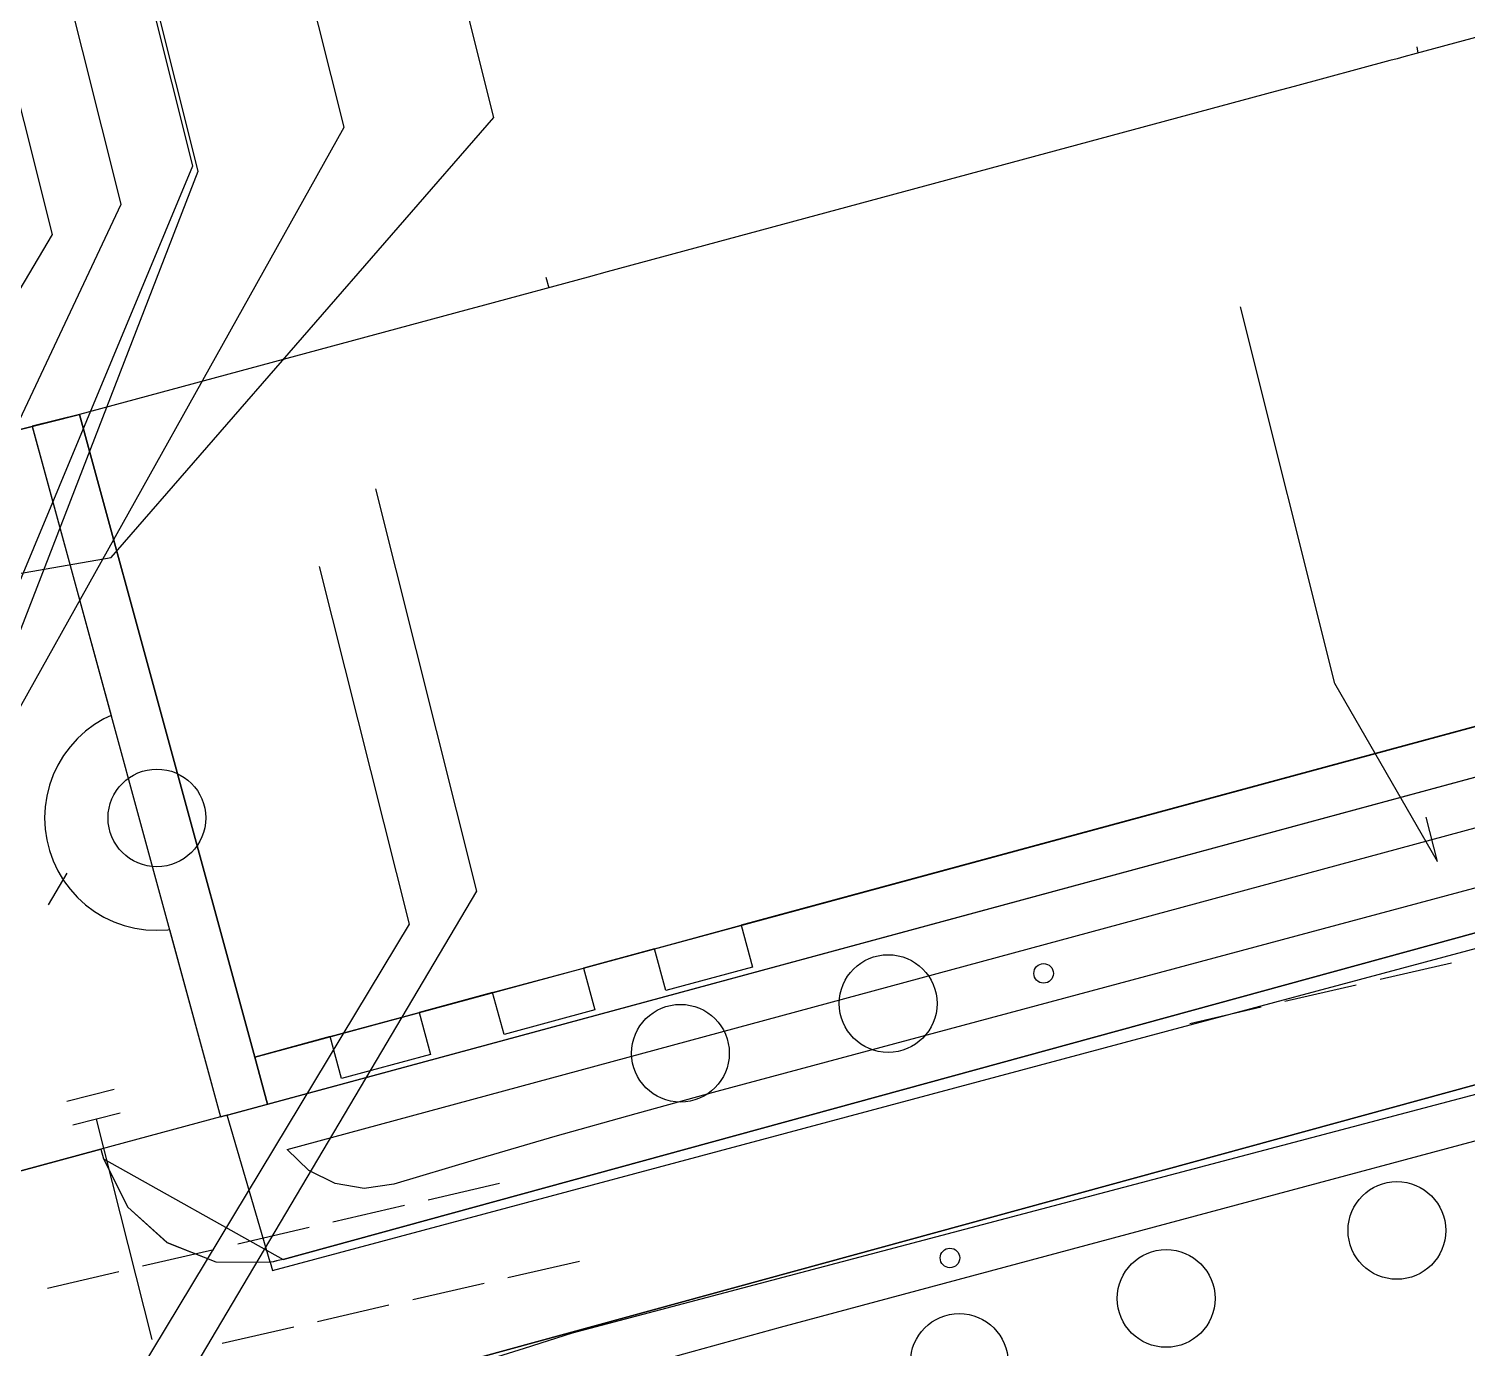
# Model space of a CAD drawing. Header units: metres. Extents: x 16996 to 17837, y 14166 to 14459.
# Drawn here: x 17516.14 to 17545.58, y 14358.34 to 14385.35 of the extents above; entities that cross this region are included whole.
import ezdxf

# ---------------------------------------------------------------- set-up
doc = ezdxf.new("R2010")
doc.units = ezdxf.units.M
for name, color, linetype in [('BOUNDARY', 7, 'Continuous'), ('BUILDING', 7, 'Continuous'), ('CURB', 7, 'Continuous'), ('ELECTR_CABLE', 7, 'Continuous'), ('ELECTR_CABLE_COMM', 7, 'Continuous'), ('GAS', 7, 'Continuous'), ('GRASS', 7, 'Continuous'), ('HEAT', 7, 'Continuous'), ('ROAD', 7, 'Continuous'), ('SEWER', 7, 'Continuous'), ('SIDEWALK_PATH', 7, 'Continuous'), ('TREE', 3, 'Continuous')]:
    doc.layers.add(name, color=color, linetype=linetype)

# ---------------------------------------------------------------- blocks, each defined once
blk = doc.blocks.new('СПИРЕЯ_БУМАЛЬДА')
blk.add_circle((0, 0), 0.2)
blk = doc.blocks.new('ВЕЙНИК_КАРЛ_ФЕСТЕР')
blk.add_circle((0, 0), 0.2)

msp = doc.modelspace()

# ---------------------------------------------------------------- linework, layer by layer
at = {"layer": 'BOUNDARY'}
msp.add_lwpolyline([(17405.2, 14334.923), (17472.643, 14352.865), (17469.424, 14365.388), (17517.182, 14377.457), (17520.769, 14364.303), (17572.624, 14378.345), (17564.621, 14407.955)], dxfattribs=at)
at = {"layer": 'BUILDING'}
msp.add_lwpolyline([(17558.895, 14388.717), (17544.537, 14384.841), (17544.289, 14384.774), (17544.151, 14384.737), (17544.003, 14384.697), (17542.039, 14384.167), (17541.653, 14384.063), (17527.98, 14380.372), (17527.593, 14380.268), (17525.472, 14379.695), (17525.086, 14379.591), (17517.182, 14377.457), (17519.77, 14367.967), (17519.77, 14367.967), (17520.769, 14364.303), (17522.308, 14364.72), (17524.132, 14365.213), (17525.637, 14365.621), (17527.495, 14366.124), (17528.951, 14366.519), (17530.725, 14366.999), (17534.285, 14367.963), (17549.771, 14372.157)], dxfattribs=at)
for points in [[(17530.725, 14366.999), (17530.957, 14366.145), (17529.183, 14365.664), (17528.951, 14366.519)], [(17527.495, 14366.124), (17527.728, 14365.268), (17525.87, 14364.764), (17525.637, 14365.621)], [(17524.132, 14365.213), (17524.365, 14364.355), (17522.542, 14363.86), (17522.308, 14364.72)]]:
    msp.add_lwpolyline(points, close=True, dxfattribs=at)
at = {"layer": 'CURB'}
for points in [[(17516.212, 14377.212), (17520.067, 14363.077), (17520.067, 14363.077), (17573.854, 14377.642), (17569.721, 14392.675), (17568.823, 14392.433)], [(17517.617, 14362.414), (17517.672, 14362.221), (17521.347, 14360.161), (17553.125, 14368.864)], [(17521.844, 14342.756), (17522.52, 14342.946), (17522.468, 14342.932), (17522.08, 14344.275), (17521.882, 14344.644), (17521.654, 14345.432), (17521.624, 14345.85), (17518.885, 14355.325), (17519.582, 14356.567), (17553.917, 14365.971), (17555.423, 14366.382), (17557.788, 14366.039), (17568.846, 14359.204)], [(17514.721, 14361.63), (17517.617, 14362.414)]]:
    msp.add_lwpolyline(points, dxfattribs=at)
at = {"layer": 'ELECTR_CABLE'}
for points in [[(17544.979, 14368.306), (17542.877, 14371.948), (17540.943, 14379.659)], [(17544.979, 14368.306), (17544.746, 14369.21)]]:
    msp.add_lwpolyline(points, dxfattribs=at)
at = {"layer": 'ELECTR_CABLE_COMM'}
for points in [[(17510.253, 14360.347), (17519.499, 14382.547), (17516.062, 14396.248)], [(17516.548, 14367.42), (17516.931, 14368.065)]]:
    msp.add_lwpolyline(points, dxfattribs=at)
at = {"layer": 'GAS'}
for points in [[(17514.373, 14373.99), (17518.035, 14381.759), (17515.661, 14391.221)], [(17515.579, 14370.769), (17522.595, 14383.336), (17520.757, 14390.662)], [(17515.373, 14371.508), (17519.611, 14382.435), (17517.775, 14389.754)], [(17513.952, 14376.632), (17516.628, 14381.139), (17514.885, 14388.087)], [(17518.042, 14355.421), (17525.313, 14367.696), (17523.248, 14375.93)], [(17516.724, 14355.062), (17523.934, 14367.02), (17522.096, 14374.346)], [(17517.893, 14363.639), (17516.924, 14363.394)], [(17518.016, 14363.154), (17517.046, 14362.909)], [(17518.669, 14358.52), (17517.531, 14363.032)]]:
    msp.add_lwpolyline(points, dxfattribs=at)
at = {"layer": 'GRASS'}
for points in [[(17568.649, 14372.983), (17564.762, 14371.977), (17560.879, 14370.955), (17557, 14369.917), (17553.125, 14368.864), (17521.347, 14360.161), (17521.281, 14360.144), (17521.214, 14360.128), (17521.147, 14360.114), (17521.08, 14360.101), (17520.205, 14363.114), (17573.854, 14377.642), (17569.721, 14392.675), (17568.816, 14392.431), (17567.943, 14395.663), (17569.855, 14394.104), (17571.477, 14392.266), (17572.777, 14390.188), (17573.726, 14387.911), (17577.057, 14377.607), (17577.601, 14375.529), (17575.88, 14375.04)], [(17576.131, 14377.223), (17576.172, 14377.097), (17576.258, 14376.826), (17576.343, 14376.555), (17576.427, 14376.284), (17576.508, 14376.012), (17530.225, 14363.594), (17528.566, 14363.141), (17526.911, 14362.674), (17525.26, 14362.194), (17523.613, 14361.7), (17523.004, 14361.613), (17522.411, 14361.711), (17521.873, 14361.981), (17521.432, 14362.41)], [(17527.273, 14358.66), (17539.148, 14361.797), (17549.04, 14364.41), (17551.648, 14365.166), (17556.201, 14366.487), (17556.004, 14366.48), (17555.808, 14366.46), (17555.614, 14366.427), (17555.423, 14366.382), (17555.046, 14366.279), (17554.67, 14366.177), (17554.294, 14366.074), (17553.917, 14365.971), (17519.582, 14356.567), (17519.391, 14356.493), (17519.221, 14356.383), (17519.077, 14356.241), (17518.963, 14356.072), (17523.332, 14357.426), (17524.318, 14357.73), (17525.304, 14358.036), (17526.289, 14358.347)], [(17570.318, 14356.582), (17569.908, 14357.889), (17569.438, 14357.955), (17568.982, 14358.076), (17568.543, 14358.249), (17568.126, 14358.474), (17557.453, 14365.071), (17557.084, 14365.249), (17556.692, 14365.348), (17556.287, 14365.366), (17555.883, 14365.301), (17531.521, 14358.764), (17529.54, 14358.222), (17527.564, 14357.659), (17525.594, 14357.075), (17523.63, 14356.472), (17519.93, 14355.313), (17523.153, 14344.163), (17533.22, 14346.993), (17556.577, 14352.818), (17569.263, 14356.279)], [(17517.672, 14362.221), (17518.172, 14361.23), (17518.97, 14360.507), (17519.97, 14360.111), (17521.08, 14360.101), (17520.205, 14363.114), (17520.067, 14363.077), (17517.617, 14362.414)]]:
    msp.add_lwpolyline(points, close=True, dxfattribs=at)
msp.add_lwpolyline([(17525.304, 14358.036), (17526.289, 14358.347), (17527.273, 14358.66), (17539.148, 14361.797), (17549.04, 14364.41)], dxfattribs=at)
at = {"layer": 'HEAT'}
for points in [[(17517.832, 14374.528), (17525.663, 14383.533), (17523.741, 14391.195)], [(17515.601, 14374.139), (17517.832, 14374.528)]]:
    msp.add_lwpolyline(points, dxfattribs=at)
at = {"layer": 'ROAD'}
msp.add_lwpolyline([(17507.64, 14375.045), (17516.212, 14377.212), (17516.213, 14377.212), (17516.213, 14377.211), (17517.826, 14371.293), (17517.68, 14371.224), (17517.487, 14371.108), (17517.305, 14370.974), (17517.138, 14370.822), (17516.987, 14370.655), (17516.852, 14370.474), (17516.736, 14370.28), (17516.64, 14370.076), (17516.564, 14369.864), (17516.509, 14369.645), (17516.476, 14369.421), (17516.465, 14369.196), (17516.476, 14368.97), (17516.509, 14368.747), (17516.564, 14368.528), (17516.64, 14368.316), (17516.736, 14368.112), (17516.852, 14367.918), (17516.987, 14367.737), (17517.138, 14367.57), (17517.305, 14367.418), (17517.487, 14367.283), (17517.68, 14367.167), (17517.884, 14367.071), (17518.097, 14366.995), (17518.316, 14366.94), (17518.539, 14366.907), (17518.765, 14366.896), (17518.99, 14366.907), (17519.021, 14366.912), (17520.067, 14363.078), (17520.067, 14363.077), (17520.066, 14363.077), (17517.617, 14362.414), (17514.721, 14361.63)], dxfattribs=at)
at = {"layer": 'SEWER'}
for points in [[(17544.552, 14384.979), (17544.572, 14384.852)], [(17526.723, 14380.263), (17526.785, 14380.049)], [(17543.801, 14365.895), (17545.262, 14366.234)], [(17541.853, 14365.444), (17543.314, 14365.782)], [(17539.904, 14364.992), (17541.365, 14365.331)], [(17524.317, 14361.381), (17525.778, 14361.72)], [(17522.369, 14360.93), (17523.83, 14361.268)], [(17520.42, 14360.478), (17521.882, 14360.817)], [(17518.472, 14360.027), (17519.933, 14360.365)], [(17516.523, 14359.575), (17517.985, 14359.914)], [(17527.413, 14360.118), (17525.951, 14359.781)], [(17525.464, 14359.669), (17524.002, 14359.333)], [(17523.515, 14359.221), (17522.053, 14358.884)], [(17521.566, 14358.772), (17520.104, 14358.436)]]:
    msp.add_lwpolyline(points, dxfattribs=at)
at = {"layer": 'SIDEWALK_PATH'}
for points in [[(17573.854, 14377.642), (17569.721, 14392.675), (17568.816, 14392.431), (17572.624, 14378.345), (17530.725, 14366.999), (17530.957, 14366.145), (17529.183, 14365.664), (17528.951, 14366.519), (17527.495, 14366.124), (17527.728, 14365.268), (17525.87, 14364.764), (17525.637, 14365.621), (17524.131, 14365.214), (17524.365, 14364.355), (17522.542, 14363.86), (17522.308, 14364.72), (17520.769, 14364.303), (17521.03, 14363.338)], [(17517.182, 14377.457), (17516.212, 14377.212), (17520.067, 14363.077), (17521.03, 14363.338), (17520.769, 14364.303)], [(17560.185, 14370.575), (17568.649, 14372.983), (17564.762, 14371.977), (17560.879, 14370.955), (17557, 14369.917), (17553.125, 14368.864), (17521.347, 14360.161), (17521.282, 14360.144), (17521.217, 14360.129), (17521.152, 14360.114), (17521.086, 14360.102), (17521.13, 14359.93), (17549.06, 14367.41)]]:
    msp.add_lwpolyline(points, close=True, dxfattribs=at)
for points in [[(17514.721, 14361.63), (17517.617, 14362.414), (17517.672, 14362.221), (17518.173, 14361.229), (17518.972, 14360.506), (17519.974, 14360.111), (17521.086, 14360.102), (17521.13, 14359.93), (17549.06, 14367.41)], [(17553.917, 14365.971), (17519.582, 14356.567), (17519.391, 14356.493), (17519.221, 14356.383), (17519.077, 14356.241), (17518.963, 14356.071), (17517.066, 14355.481), (17516.87, 14355.595), (17516.655, 14355.661), (17516.431, 14355.677), (17516.206, 14355.642), (17509.234, 14353.733)]]:
    msp.add_lwpolyline(points, dxfattribs=at)
at = {"layer": 'TREE'}
for centre in [(17518.765, 14369.196), (17533.732, 14365.397), (17529.48, 14364.381), (17544.145, 14360.753), (17539.422, 14359.361), (17535.188, 14358.052)]:
    msp.add_circle(centre, 1, dxfattribs=at)

# ---------------------------------------------------------------- block references
at = {"layer": 'BUSH'}
for name, p in [('ВЕЙНИК_КАРЛ_ФЕСТЕР', (17536.913, 14366.015)), ('СПИРЕЯ_БУМАЛЬДА', (17534.996, 14360.19))]:
    msp.add_blockref(name, p, dxfattribs=at)

doc.saveas('drawing.dxf')
